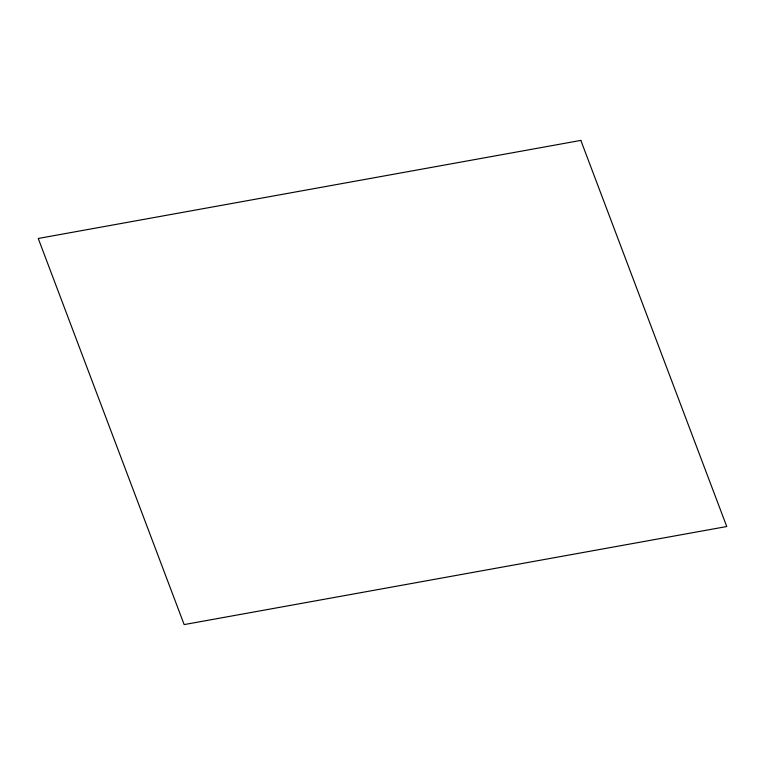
<?xml version="1.0" encoding="UTF-8"?>
<svg xmlns="http://www.w3.org/2000/svg" width="765" height="765" viewBox="0 0 765 765"><rect width="100%" height="100%" fill="white"/><g stroke="black" fill="none" stroke-linecap="round" stroke-linejoin="round"><path stroke-width="1.15" d="M580.845 140.406L38.25 238.47L184.155 624.594L726.75 526.53L580.845 140.406"/></g></svg>
